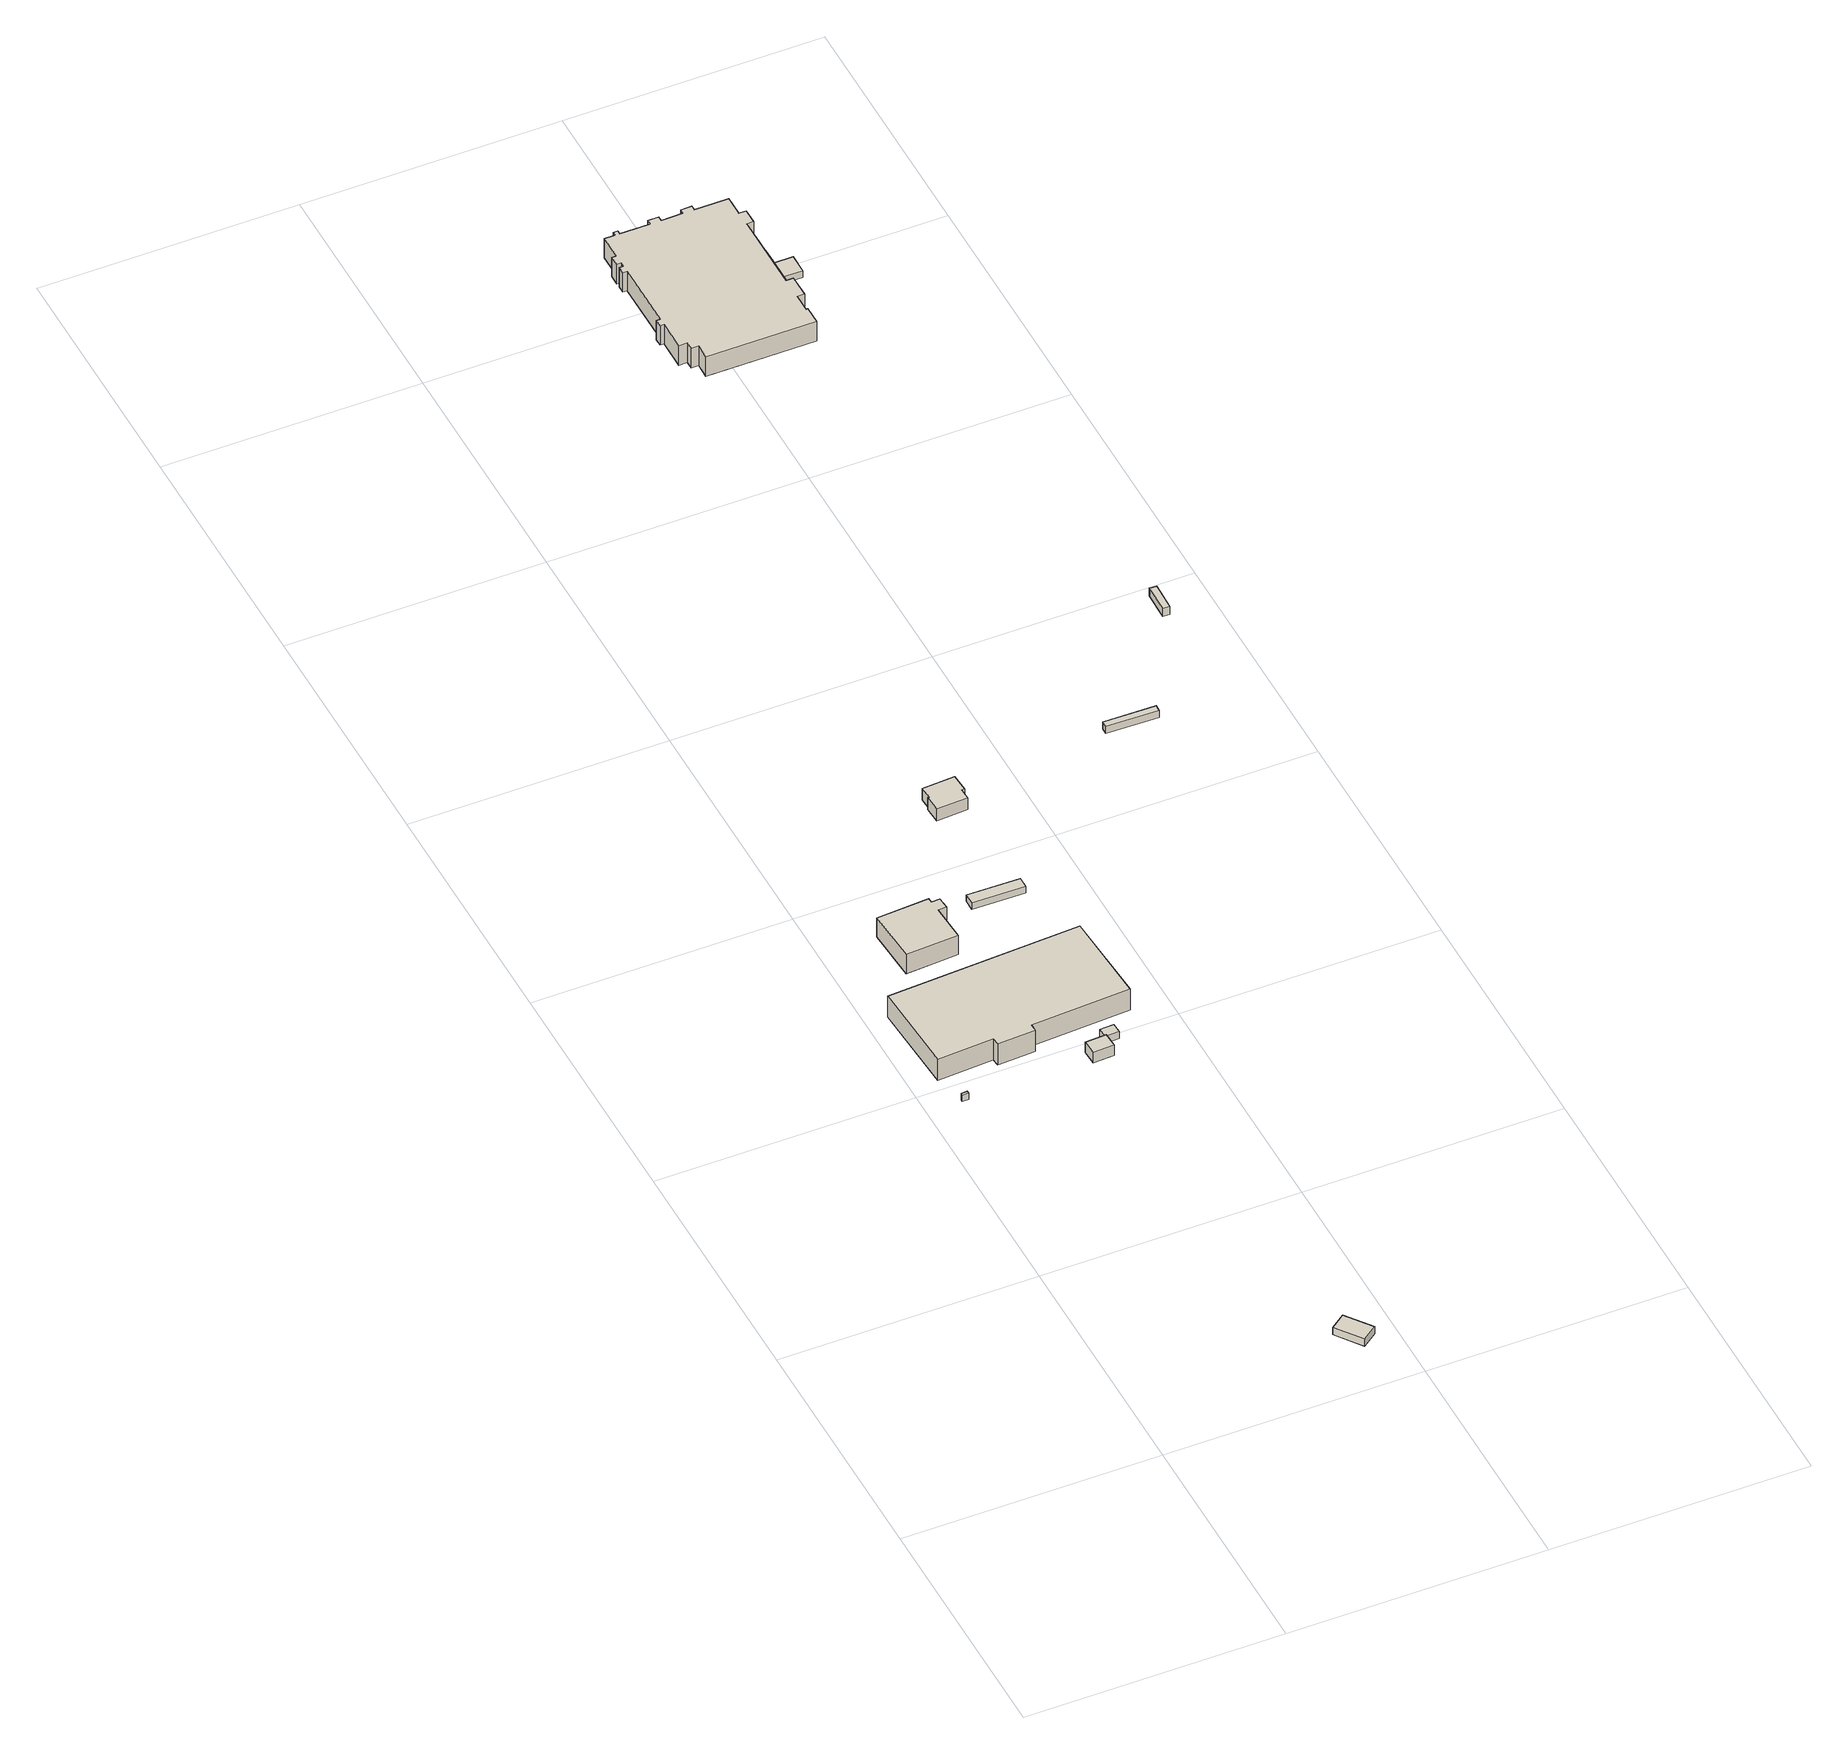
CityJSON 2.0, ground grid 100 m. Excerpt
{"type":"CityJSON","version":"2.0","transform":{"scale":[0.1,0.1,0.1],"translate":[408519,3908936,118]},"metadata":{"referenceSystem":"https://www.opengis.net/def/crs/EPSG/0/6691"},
"CityObjects":{
"building1":{"type":"Building","attributes":{"class":"3001","usage":"461","BuildingDetailAttribute.surveyYear":2021,"BuildingIDAttribute.prefecture":"12","BuildingIDAttribute.city":"12206","LargeCustomerFacilityAttribute.surveyYear":2021},"geometry":[{"type":"Solid","lod":"1","boundaries":[[[[0,1,2,3]],[[2,4,5,3]],[[1,6,4,2]],[[0,7,6,1]],[[3,5,7,0]],[[4,6,7,5]]]]}]},
"building2":{"type":"Building","attributes":{"class":"3001","usage":"461","measuredHeight":3.4,"BuildingDetailAttribute.surveyYear":2021,"BuildingIDAttribute.prefecture":"12","BuildingIDAttribute.city":"12206","LargeCustomerFacilityAttribute.surveyYear":2021},"geometry":[{"type":"Solid","lod":"1","boundaries":[[[[8,9,10,11]],[[10,12,13,11]],[[9,14,12,10]],[[8,15,14,9]],[[11,13,15,8]],[[12,14,15,13]]]]}]},
"building3":{"type":"Building","attributes":{"class":"3001","usage":"401","measuredHeight":10.7,"BuildingDetailAttribute.surveyYear":2021,"BuildingIDAttribute.prefecture":"12","BuildingIDAttribute.city":"12206","LargeCustomerFacilityAttribute.surveyYear":2021},"geometry":[{"type":"Solid","lod":"1","boundaries":[[[[16,17,18,19,20,21,22,23]],[[22,24,25,23]],[[21,26,24,22]],[[20,27,26,21]],[[19,28,27,20]],[[18,29,28,19]],[[17,30,29,18]],[[16,31,30,17]],[[23,25,31,16]],[[24,26,27,28,29,30,31,25]]]]}]},
"building4":{"type":"Building","attributes":{"class":"3001","usage":"401","measuredHeight":9.3,"BuildingDetailAttribute.surveyYear":2021,"BuildingIDAttribute.prefecture":"12","BuildingIDAttribute.city":"12206","LargeCustomerFacilityAttribute.surveyYear":2021},"geometry":[{"type":"Solid","lod":"1","boundaries":[[[[32,33,34,35,36,37,38,39]],[[38,40,41,39]],[[37,42,40,38]],[[36,43,42,37]],[[35,44,43,36]],[[34,45,44,35]],[[33,46,45,34]],[[32,47,46,33]],[[39,41,47,32]],[[40,42,43,44,45,46,47,41]]]]}]},
"building5":{"type":"Building","attributes":{"class":"3001","usage":"401","measuredHeight":4.9,"BuildingDetailAttribute.surveyYear":2021,"BuildingIDAttribute.prefecture":"12","BuildingIDAttribute.city":"12206","LargeCustomerFacilityAttribute.surveyYear":2021},"geometry":[{"type":"Solid","lod":"1","boundaries":[[[[48,49,50,51]],[[50,52,53,51]],[[49,54,52,50]],[[48,55,54,49]],[[51,53,55,48]],[[52,54,55,53]]]]}]},
"building6":{"type":"Building","attributes":{"class":"3001","usage":"401","measuredHeight":3.3,"BuildingDetailAttribute.surveyYear":2021,"BuildingIDAttribute.prefecture":"12","BuildingIDAttribute.city":"12206","LargeCustomerFacilityAttribute.surveyYear":2021},"geometry":[{"type":"Solid","lod":"1","boundaries":[[[[56,57,58,59]],[[58,60,61,59]],[[57,62,60,58]],[[56,63,62,57]],[[59,61,63,56]],[[60,62,63,61]]]]}]},
"building7":{"type":"Building","attributes":{"class":"3003","usage":"461","measuredHeight":3.2,"BuildingDetailAttribute.surveyYear":2021,"BuildingIDAttribute.prefecture":"12","BuildingIDAttribute.city":"12206","LargeCustomerFacilityAttribute.surveyYear":2021},"geometry":[{"type":"Solid","lod":"1","boundaries":[[[[64,65,66,67]],[[66,68,69,67]],[[65,70,68,66]],[[64,71,70,65]],[[67,69,71,64]],[[68,70,71,69]]]]}]},
"building8":{"type":"Building","attributes":{"class":"3001","usage":"461","measuredHeight":6.6,"BuildingDetailAttribute.surveyYear":2021,"BuildingIDAttribute.prefecture":"12","BuildingIDAttribute.city":"12206","LargeCustomerFacilityAttribute.surveyYear":2021},"geometry":[{"type":"Solid","lod":"1","boundaries":[[[[72,73,74,75,76,77,78,79]],[[78,80,81,79]],[[77,82,80,78]],[[76,83,82,77]],[[75,84,83,76]],[[74,85,84,75]],[[73,86,85,74]],[[72,87,86,73]],[[79,81,87,72]],[[80,82,83,84,85,86,87,81]]]]}]},
"building9":{"type":"Building","attributes":{"class":"3001","usage":"461","measuredHeight":3.3,"BuildingDetailAttribute.surveyYear":2021,"BuildingIDAttribute.prefecture":"12","BuildingIDAttribute.city":"12206","LargeCustomerFacilityAttribute.surveyYear":2021},"geometry":[{"type":"Solid","lod":"1","boundaries":[[[[88,89,90,91]],[[90,92,93,91]],[[89,94,92,90]],[[88,95,94,89]],[[91,93,95,88]],[[92,94,95,93]]]]}]},
"building10":{"type":"Building","attributes":{"class":"3001","usage":"461","measuredHeight":9.1,"BuildingDetailAttribute.surveyYear":2021,"BuildingIDAttribute.prefecture":"12","BuildingIDAttribute.city":"12206","LargeCustomerFacilityAttribute.surveyYear":2021},"geometry":[{"type":"Solid","lod":"1","boundaries":[[[[96,97,98,99,100,101,102,103,104,105,106,107,108,109,110,111,112,113,114,115,116,117,118,119,120,121,122,123,124,125,126,127,128,129,130,131,132,133,134,135,136,137,138,139]],[[138,140,141,139]],[[137,142,140,138]],[[136,143,142,137]],[[135,144,143,136]],[[134,145,144,135]],[[133,146,145,134]],[[132,147,146,133]],[[131,148,147,132]],[[130,149,148,131]],[[129,150,149,130]],[[128,151,150,129]],[[127,152,151,128]],[[126,153,152,127]],[[125,154,153,126]],[[124,155,154,125]],[[123,156,155,124]],[[122,157,156,123]],[[121,158,157,122]],[[120,159,158,121]],[[119,160,159,120]],[[118,161,160,119]],[[117,162,161,118]],[[116,163,162,117]],[[115,164,163,116]],[[114,165,164,115]],[[113,166,165,114]],[[112,167,166,113]],[[111,168,167,112]],[[110,169,168,111]],[[109,170,169,110]],[[108,171,170,109]],[[107,172,171,108]],[[106,173,172,107]],[[105,174,173,106]],[[104,175,174,105]],[[103,176,175,104]],[[102,177,176,103]],[[101,178,177,102]],[[100,179,178,101]],[[99,180,179,100]],[[98,181,180,99]],[[97,182,181,98]],[[96,183,182,97]],[[139,141,183,96]],[[140,142,143,144,145,146,147,148,149,150,151,152,153,154,155,156,157,158,159,160,161,162,163,164,165,166,167,168,169,170,171,172,173,174,175,176,177,178,179,180,181,182,183,141]]]]}]},
"building11":{"type":"Building","attributes":{"class":"3003","usage":"461","measuredHeight":3.7,"BuildingDetailAttribute.surveyYear":2021,"BuildingIDAttribute.prefecture":"12","BuildingIDAttribute.city":"12206","LargeCustomerFacilityAttribute.surveyYear":2021},"geometry":[{"type":"Solid","lod":"1","boundaries":[[[[184,185,186,187]],[[186,188,189,187]],[[185,190,188,186]],[[184,191,190,185]],[[187,189,191,184]],[[188,190,191,189]]]]}]},
"building12":{"type":"Building","attributes":{"class":"3003","usage":"461","measuredHeight":5.3,"BuildingDetailAttribute.surveyYear":2021,"BuildingIDAttribute.prefecture":"12","BuildingIDAttribute.city":"12206","LargeCustomerFacilityAttribute.surveyYear":2021},"geometry":[{"type":"Solid","lod":"1","boundaries":[[[[192,193,194,195,114,113]],[[114,196,197,113]],[[195,198,196,114]],[[194,199,198,195]],[[193,200,199,194]],[[192,201,200,193]],[[113,197,201,192]],[[196,198,199,200,201,197]]]]}]},
"building13":{"type":"Building","attributes":{"class":"3001","usage":"461","measuredHeight":3.8,"BuildingDetailAttribute.surveyYear":2021,"BuildingIDAttribute.prefecture":"12","BuildingIDAttribute.city":"12206","LargeCustomerFacilityAttribute.surveyYear":2021},"geometry":[{"type":"Solid","lod":"1","boundaries":[[[[202,203,204,205]],[[204,206,207,205]],[[203,208,206,204]],[[202,209,208,203]],[[205,207,209,202]],[[206,208,209,207]]]]}]}
},
"vertices":[
[86,1756,173],[62,1755,173],[62,1765,173],[86,1767,173],[62,1765,203],[86,1767,203],[62,1755,203],[86,1756,203],
[755,148,212],[830,48,212],[772,5,212],[698,105,212],[772,5,246],[698,105,246],[830,48,246],[755,148,246],
[762,2293,173],[782,1929,173],[397,1908,173],[398,1879,173],[250,1871,173],[248,1900,173],[30,1887,173],[10,2252,173],[30,1887,272],[10,2252,272],[248,1900,272],[250,1871,272],[398,1879,272],[397,1908,272],[782,1929,272],[762,2293,272],
[352,2647,174],[353,2628,174],[387,2630,174],[390,2582,174],[357,2581,174],[365,2435,174],[161,2423,174],[149,2635,174],[161,2423,264],[149,2635,264],[365,2435,264],[357,2581,264],[390,2582,264],[387,2630,264],[353,2628,264],[352,2647,264],
[637,1748,170],[555,1744,170],[552,1804,170],[634,1808,170],[552,1804,218],[634,1808,218],[555,1744,218],[637,1748,218],
[686,1857,173],[688,1815,173],[633,1813,173],[631,1855,173],[633,1813,205],[631,1855,205],[688,1815,205],[686,1857,205],
[713,2671,167],[712,2625,167],[507,2629,167],[508,2675,167],[507,2629,197],[508,2675,197],[712,2625,197],[713,2671,197],
[709,3197,180],[713,3125,180],[702,3125,180],[704,3080,180],[583,3073,180],[579,3139,180],[586,3140,180],[583,3190,180],[586,3140,236],[583,3190,236],[579,3139,236],[583,3073,236],[704,3080,236],[702,3125,236],[713,3125,236],[709,3197,236],
[1542,3313,87],[1342,3318,87],[1342,3344,87],[1543,3340,87],[1342,3344,120],[1543,3340,120],[1342,3318,120],[1542,3313,120],
[877,6309,11],[877,6325,11],[894,6325,11],[894,6309,11],[1010,6309,11],[1010,6329,11],[1052,6329,11],[1052,6309,11],[1136,6310,11],[1136,6329,11],[1179,6330,11],[1179,6310,11],[1310,6310,11],[1310,6229,11],[1338,6229,11],[1338,6168,11],[1312,6168,11],[1312,6068,11],[1312,5852,11],[1312,5851,11],[1341,5851,11],[1341,5761,11],[1313,5761,11],[1313,5689,11],[1320,5689,11],[1320,5617,11],[898,5617,11],[898,5677,11],[870,5677,11],[870,5707,11],[837,5707,11],[837,5827,11],[822,5827,11],[822,5857,11],[837,5857,11],[836,6125,11],[820,6125,11],[820,6154,11],[836,6154,11],[836,6171,11],[819,6171,11],[819,6212,11],[836,6212,11],[836,6309,11],[836,6212,102],[836,6309,102],[819,6212,102],[819,6171,102],[836,6171,102],[836,6154,102],[820,6154,102],[820,6125,102],[836,6125,102],[837,5857,102],[822,5857,102],[822,5827,102],[837,5827,102],[837,5707,102],[870,5707,102],[870,5677,102],[898,5677,102],[898,5617,102],[1320,5617,102],[1320,5689,102],[1313,5689,102],[1313,5761,102],[1341,5761,102],[1341,5851,102],[1312,5851,102],[1312,5852,102],[1312,6068,102],[1312,6168,102],[1338,6168,102],[1338,6229,102],[1310,6229,102],[1310,6310,102],[1179,6310,102],[1179,6330,102],[1136,6329,102],[1136,6310,102],[1052,6309,102],[1052,6329,102],[1010,6329,102],[1010,6309,102],[894,6309,102],[894,6325,102],[877,6325,102],[877,6309,102],
[1772,3881,91],[1799,3880,91],[1796,3767,91],[1769,3768,91],[1796,3767,128],[1769,3768,128],[1799,3880,128],[1772,3881,128],
[1338,6068,11],[1338,6009,11],[1338,5930,11],[1338,5852,11],[1312,5852,51],[1312,6068,51],[1338,5852,51],[1338,5930,51],[1338,6009,51],[1338,6068,51],
[1338,6009,10],[1414,6009,10],[1414,5930,10],[1338,5930,10],[1414,5930,41],[1338,5930,41],[1414,6009,41],[1338,6009,41]
]}
